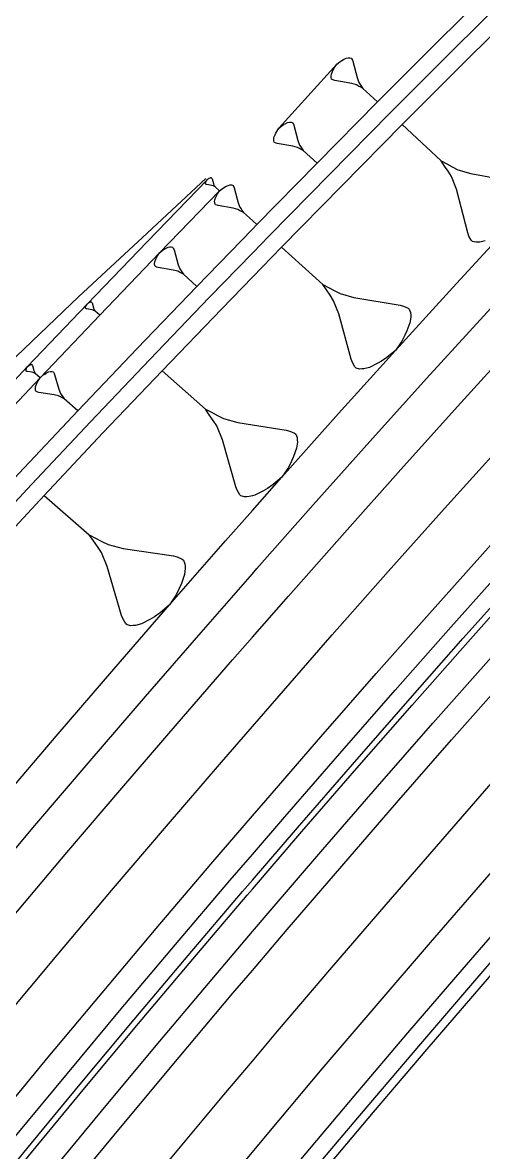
# Model space of a CAD drawing. Extents: x 386614 to 387594, y 803230 to 804419.
# Drawn here: x 387386.3 to 387413.8, y 804221.4 to 804288.9 of the extents above; entities that cross this region are included whole.
import ezdxf

# ---------------------------------------------------------------- set-up
doc = ezdxf.new("R2010")
doc.units = 0
doc.layers.get('0').update_dxf_attribs({"linetype": 'CONTINUOUS'})

msp = doc.modelspace()

# ---------------------------------------------------------------- linework, layer by layer
at = {"color": 7}
for p, q in [((387401.5823, 804282.583), (387405.0403, 804286.4035)), ((387404.903, 804286.2045), (387405.0403, 804286.4035)), ((387405.0403, 804286.4035), (387405.2278, 804286.5562)), ((387405.2278, 804286.5562), (387405.3457, 804286.6335)), ((387405.3457, 804286.6335), (387405.4404, 804286.6857)), ((387405.4404, 804286.6857), (387405.6067, 804286.7649)), ((387405.6067, 804286.7649), (387405.7265, 804286.7939)), ((387405.7265, 804286.7939), (387405.7748, 804286.7958)), ((387405.7748, 804286.7958), (387405.8232, 804286.7977)), ((387405.8232, 804286.7977), (387405.8966, 804286.7764)), ((387405.8966, 804286.7764), (387405.9217, 804286.7532)), ((387405.9217, 804286.7532), (387405.9739, 804286.6585)), ((387405.9739, 804286.6585), (387406.001, 804286.587)), ((387406.001, 804286.587), (387406.2579, 804285.6051)), ((387404.7058, 804285.6884), (387404.7251, 804285.8102)), ((387404.7077, 804285.6401), (387404.7058, 804285.6884)), ((387404.7096, 804285.5918), (387404.7077, 804285.6401)), ((387404.7367, 804285.5203), (387404.7096, 804285.5918)), ((387404.7251, 804285.8102), (387404.7909, 804285.9822)), ((387404.7909, 804285.9822), (387404.8353, 804286.0808)), ((387404.8353, 804286.0808), (387404.903, 804286.2045)), ((387406.2579, 804285.6051), (387406.3661, 804285.319)), ((387404.7618, 804285.4971), (387404.7367, 804285.5203)), ((387404.8604, 804285.4526), (387404.7618, 804285.4971)), ((387404.9338, 804285.4313), (387404.8604, 804285.4526)), ((387405.9331, 804285.2533), (387404.9338, 804285.4313)), ((387406.2269, 804285.1682), (387405.9331, 804285.2533)), ((387406.3506, 804285.1006), (387406.2269, 804285.1682)), ((387406.4742, 804285.0329), (387406.3506, 804285.1006)), ((387406.3661, 804285.319), (387406.4433, 804285.2011)), ((387406.4433, 804285.2011), (387406.5206, 804285.0831)), ((387406.5979, 804284.9652), (387406.4742, 804285.0329)), ((387406.5206, 804285.0831), (387406.5979, 804284.9652)), ((387407.4773, 804284.1533), (387406.5979, 804284.9652)), ((387401.9538, 804282.8476), (387402.1083, 804282.9222)), ((387402.1083, 804282.9222), (387402.2198, 804282.9497)), ((387402.2198, 804282.9497), (387402.2648, 804282.9517)), ((387402.2648, 804282.9517), (387402.3098, 804282.9537)), ((387402.3098, 804282.9537), (387402.3783, 804282.9342)), ((387402.3783, 804282.9342), (387402.4018, 804282.9127)), ((387402.4018, 804282.9127), (387402.4509, 804282.8247)), ((387401.3518, 804282.1894), (387401.3928, 804282.2815)), ((387401.3928, 804282.2815), (387401.4553, 804282.397)), ((387401.4553, 804282.397), (387401.5823, 804282.583)), ((387401.5823, 804282.583), (387401.7563, 804282.7261)), ((387401.7563, 804282.7261), (387401.8658, 804282.7986)), ((387401.8658, 804282.7986), (387401.9538, 804282.8476)), ((387402.4509, 804282.8247), (387402.4764, 804282.7582)), ((387402.4764, 804282.7582), (387402.7201, 804281.8446)), ((387408.9466, 804282.7964), (387411.2838, 804280.6383)), ((387401.2738, 804281.9154), (387401.2913, 804282.0289)), ((387401.2759, 804281.8704), (387401.2738, 804281.9154)), ((387401.2779, 804281.8254), (387401.2759, 804281.8704)), ((387401.3034, 804281.7589), (387401.2779, 804281.8254)), ((387401.2913, 804282.0289), (387401.3518, 804282.1894)), ((387401.3269, 804281.7374), (387401.3034, 804281.7589)), ((387401.4189, 804281.6964), (387401.3269, 804281.7374)), ((387401.4874, 804281.6769), (387401.4189, 804281.6964)), ((387402.4191, 804281.5155), (387401.4874, 804281.6769)), ((387402.7201, 804281.8446), (387402.8221, 804281.5786)), ((387402.8221, 804281.5786), (387402.8946, 804281.4691)), ((387402.6931, 804281.4375), (387402.4191, 804281.5155)), ((387402.8086, 804281.3751), (387402.6931, 804281.4375)), ((387402.9242, 804281.3126), (387402.8086, 804281.3751)), ((387402.8946, 804281.4691), (387402.9672, 804281.3596)), ((387403.0397, 804281.2501), (387402.9242, 804281.3126)), ((387402.9672, 804281.3596), (387403.0397, 804281.2501)), ((387403.8624, 804280.4976), (387403.0397, 804281.2501)), ((387411.2838, 804280.6383), (387411.6126, 804280.4584)), ((387411.4892, 804280.3249), (387411.2838, 804280.6383)), ((387411.6947, 804280.0115), (387411.4892, 804280.3249)), ((387411.6126, 804280.4584), (387411.9413, 804280.2786)), ((387411.9413, 804280.2786), (387412.2701, 804280.0987)), ((387397.2591, 804279.4492), (387397.3, 804279.5096)), ((387397.3, 804279.5096), (387397.356, 804279.5562)), ((387397.356, 804279.5562), (387397.3914, 804279.5798)), ((387397.3914, 804279.5798), (387397.4198, 804279.5958)), ((387397.4198, 804279.5958), (387397.4697, 804279.6202)), ((387397.4697, 804279.6202), (387397.5057, 804279.6293)), ((387397.5057, 804279.6293), (387397.5203, 804279.63)), ((387397.5203, 804279.63), (387397.5348, 804279.6307)), ((387397.5348, 804279.6307), (387397.557, 804279.6245)), ((387397.557, 804279.6245), (387397.5647, 804279.6176)), ((387397.5647, 804279.6176), (387397.5807, 804279.5892)), ((387397.5807, 804279.5892), (387397.589, 804279.5677)), ((387397.589, 804279.5677), (387397.6693, 804279.2724)), ((387411.9001, 804279.6981), (387411.6947, 804280.0115)), ((387412.1877, 804278.9377), (387411.9001, 804279.6981)), ((387412.2701, 804280.0987), (387413.0509, 804279.8725)), ((387413.0509, 804279.8725), (387415.7069, 804279.3994)), ((387397.2012, 804279.2931), (387397.2067, 804279.3299)), ((387397.2019, 804279.2785), (387397.2012, 804279.2931)), ((387397.2026, 804279.264), (387397.2019, 804279.2785)), ((387397.211, 804279.2425), (387397.2026, 804279.264)), ((387397.2067, 804279.3299), (387397.226, 804279.3819)), ((387397.2186, 804279.2356), (387397.211, 804279.2425)), ((387397.2484, 804279.2224), (387397.2186, 804279.2356)), ((387397.226, 804279.3819), (387397.2391, 804279.4117)), ((387397.2391, 804279.4117), (387397.2591, 804279.4492)), ((387397.2706, 804279.2162), (387397.2484, 804279.2224)), ((387397.5724, 804279.1654), (387397.2706, 804279.2162)), ((387397.6612, 804279.1406), (387397.5724, 804279.1654)), ((387397.6987, 804279.1206), (387397.6612, 804279.1406)), ((387397.6693, 804279.2724), (387397.7027, 804279.1865)), ((387397.7362, 804279.1005), (387397.6987, 804279.1206)), ((387397.7027, 804279.1865), (387397.7264, 804279.1512)), ((387397.7264, 804279.1512), (387397.75, 804279.1158)), ((387397.7737, 804279.0805), (387397.7362, 804279.1005)), ((387397.75, 804279.1158), (387397.7737, 804279.0805)), ((387398.0411, 804278.8382), (387397.7737, 804279.0805)), ((387412.8705, 804276.3277), (387412.1877, 804278.9377)), ((387412.9424, 804276.1376), (387412.8705, 804276.3277)), ((387413.0811, 804275.8859), (387412.9424, 804276.1376)), ((387401.7466, 804275.4814), (387404.2048, 804273.2545)), ((387413.1479, 804275.8242), (387413.0811, 804275.8859)), ((387413.3431, 804275.7677), (387413.1479, 804275.8242)), ((387413.4715, 804275.7728), (387413.3431, 804275.7677)), ((387413.5999, 804275.7779), (387413.4715, 804275.7728)), ((387413.9185, 804275.8549), (387413.5999, 804275.7779)), ((387404.2048, 804273.2545), (387404.5494, 804273.0702)), ((387404.4221, 804272.9298), (387404.2048, 804273.2545)), ((387404.6394, 804272.605), (387404.4221, 804272.9298)), ((387404.5494, 804273.0702), (387404.8939, 804272.886)), ((387404.8939, 804272.886), (387405.2385, 804272.7017)), ((387390.0892, 804272.0203), (387390.1294, 804272.0811)), ((387390.1294, 804272.0811), (387390.1851, 804272.1282)), ((387390.1851, 804272.1282), (387390.2202, 804272.1522)), ((387390.2202, 804272.1522), (387390.2484, 804272.1684)), ((387390.2484, 804272.1684), (387390.2981, 804272.1933)), ((387390.2981, 804272.1933), (387390.334, 804272.2027)), ((387390.334, 804272.2027), (387390.3486, 804272.2035)), ((387390.3486, 804272.2035), (387390.3631, 804272.2044)), ((387390.3631, 804272.2044), (387390.3854, 804272.1984)), ((387390.3854, 804272.1984), (387390.3931, 804272.1916)), ((387390.3931, 804272.1916), (387390.4094, 804272.1633)), ((387390.4094, 804272.1633), (387390.4179, 804272.1419)), ((387390.4179, 804272.1419), (387390.501, 804271.8474)), ((387404.8567, 804272.2803), (387404.6394, 804272.605)), ((387405.1641, 804271.4904), (387404.8567, 804272.2803)), ((387405.2385, 804272.7017), (387406.0548, 804272.4736)), ((387406.0548, 804272.4736), (387408.8286, 804272.0068)), ((387390.0327, 804271.8636), (387390.0378, 804271.9004)), ((387390.0335, 804271.8491), (387390.0327, 804271.8636)), ((387390.0344, 804271.8345), (387390.0335, 804271.8491)), ((387390.043, 804271.8131), (387390.0344, 804271.8345)), ((387390.0378, 804271.9004), (387390.0567, 804271.9527)), ((387390.0507, 804271.8063), (387390.043, 804271.8131)), ((387390.0806, 804271.7934), (387390.0507, 804271.8063)), ((387390.0567, 804271.9527), (387390.0695, 804271.9826)), ((387390.0695, 804271.9826), (387390.0892, 804272.0203)), ((387390.1029, 804271.7874), (387390.0806, 804271.7934)), ((387390.4051, 804271.7395), (387390.1029, 804271.7874)), ((387390.4942, 804271.7156), (387390.4051, 804271.7395)), ((387390.5318, 804271.6959), (387390.4942, 804271.7156)), ((387390.501, 804271.8474), (387390.5353, 804271.7618)), ((387390.5695, 804271.6762), (387390.5318, 804271.6959)), ((387390.5353, 804271.7618), (387390.5592, 804271.7267)), ((387390.5592, 804271.7267), (387390.5832, 804271.6916)), ((387390.6072, 804271.6565), (387390.5695, 804271.6762)), ((387390.5832, 804271.6916), (387390.6072, 804271.6565)), ((387390.8769, 804271.4168), (387390.6072, 804271.6565)), ((387405.9019, 804268.776), (387405.1641, 804271.4904)), ((387408.8286, 804272.0068), (387409.0327, 804271.9497)), ((387409.0327, 804271.9497), (387409.3071, 804271.8291)), ((387409.3071, 804271.8291), (387409.3773, 804271.7655)), ((387409.3773, 804271.7655), (387409.4541, 804271.568)), ((387409.4541, 804271.568), (387409.4607, 804271.4341)), ((387409.4607, 804271.4341), (387409.4673, 804271.3003)), ((387409.4169, 804270.9623), (387409.2393, 804270.4839)), ((387409.4673, 804271.3003), (387409.4169, 804270.9623)), ((387409.1186, 804270.2096), (387408.9344, 804269.865)), ((387409.2393, 804270.4839), (387409.1186, 804270.2096)), ((387408.9344, 804269.865), (387408.5592, 804269.3098)), ((387405.9788, 804268.5786), (387405.9019, 804268.776)), ((387408.0436, 804268.8818), (387407.7189, 804268.6645)), ((387408.5592, 804269.3098), (387408.0436, 804268.8818)), ((387386.4742, 804268.1224), (387386.4791, 804268.1592)), ((387386.4751, 804268.1078), (387386.4742, 804268.1224)), ((387386.476, 804268.0933), (387386.4751, 804268.1078)), ((387386.4847, 804268.0719), (387386.476, 804268.0933)), ((387386.4791, 804268.1592), (387386.4977, 804268.2115)), ((387386.4924, 804268.0651), (387386.4847, 804268.0719)), ((387386.5225, 804268.0524), (387386.4924, 804268.0651)), ((387386.4977, 804268.2115), (387386.5104, 804268.2416)), ((387386.5104, 804268.2416), (387386.5299, 804268.2793)), ((387386.5447, 804268.0465), (387386.5225, 804268.0524)), ((387386.5299, 804268.2793), (387386.5699, 804268.3403)), ((387386.8472, 804268), (387386.5447, 804268.0465)), ((387386.5699, 804268.3403), (387386.6253, 804268.3877)), ((387386.6253, 804268.3877), (387386.6603, 804268.4118)), ((387386.6603, 804268.4118), (387386.6884, 804268.4282)), ((387386.6884, 804268.4282), (387386.738, 804268.4533)), ((387386.738, 804268.4533), (387386.7739, 804268.4629)), ((387386.7739, 804268.4629), (387386.7884, 804268.4638)), ((387386.7884, 804268.4638), (387386.803, 804268.4647)), ((387386.803, 804268.4647), (387386.8253, 804268.4588)), ((387386.8253, 804268.4588), (387386.833, 804268.452)), ((387386.833, 804268.452), (387386.8494, 804268.4239)), ((387386.8494, 804268.4239), (387386.8581, 804268.4025)), ((387386.8581, 804268.4025), (387386.9426, 804268.1084)), ((387386.9426, 804268.1084), (387386.9772, 804268.0229)), ((387394.6143, 804268.0954), (387397.1949, 804265.8019)), ((387406.1258, 804268.3175), (387405.9788, 804268.5786)), ((387406.1961, 804268.2538), (387406.1258, 804268.3175)), ((387406.4002, 804268.1968), (387406.1961, 804268.2538)), ((387406.534, 804268.2034), (387406.4002, 804268.1968)), ((387406.6679, 804268.21), (387406.534, 804268.2034)), ((387406.9992, 804268.2935), (387406.6679, 804268.21)), ((387407.4578, 804268.5174), (387406.9992, 804268.2935)), ((387407.7189, 804268.6645), (387407.4578, 804268.5174)), ((387386.9363, 804267.9765), (387386.8472, 804268)), ((387386.9741, 804267.957), (387386.9363, 804267.9765)), ((387387.0119, 804267.9375), (387386.9741, 804267.957)), ((387386.9772, 804268.0229), (387387.0014, 804267.988)), ((387387.0014, 804267.988), (387387.0255, 804267.953)), ((387387.0496, 804267.918), (387387.0119, 804267.9375)), ((387387.0255, 804267.953), (387387.0496, 804267.918)), ((387387.3205, 804267.6796), (387387.0496, 804267.918)), ((387397.1949, 804265.8019), (387397.5554, 804265.6135)), ((387397.4243, 804265.4661), (387397.1949, 804265.8019)), ((387397.6537, 804265.1302), (387397.4243, 804265.4661)), ((387397.5554, 804265.6135), (387397.9158, 804265.4251)), ((387397.9158, 804265.4251), (387398.2763, 804265.2368)), ((387397.8831, 804264.7944), (387397.6537, 804265.1302)), ((387398.2109, 804263.9752), (387397.8831, 804264.7944)), ((387398.2763, 804265.2368), (387399.1283, 804265.0075)), ((387399.1283, 804265.0075), (387400, 804264.8693)), ((387400, 804264.8693), (387402.02, 804264.549)), ((387402.02, 804264.549), (387402.233, 804264.4917)), ((387402.233, 804264.4917), (387402.5197, 804264.3688)), ((387402.5197, 804264.3688), (387402.5935, 804264.3033)), ((387402.5935, 804264.3033), (387402.6754, 804264.0985)), ((387402.6754, 804264.0985), (387402.6836, 804263.9593)), ((387399.0058, 804261.1573), (387398.2109, 804263.9752)), ((387402.6427, 804263.4678), (387402.4625, 804262.968)), ((387402.6918, 804263.82), (387402.6427, 804263.4678)), ((387402.6836, 804263.9593), (387402.6918, 804263.82)), ((387402.3397, 804262.6813), (387402.1513, 804262.3209)), ((387402.4625, 804262.968), (387402.3397, 804262.6813)), ((387402.1513, 804262.3209), (387401.7664, 804261.7392)), ((387401.2339, 804261.2886), (387400.8981, 804261.0592)), ((387401.7664, 804261.7392), (387401.2339, 804261.2886)), ((387387.5502, 804260.6391), (387390.2548, 804258.2811)), ((387399.0877, 804260.9525), (387399.0058, 804261.1573)), ((387399.2434, 804260.6822), (387399.0877, 804260.9525)), ((387399.3171, 804260.6167), (387399.2434, 804260.6822)), ((387399.5301, 804260.5593), (387399.3171, 804260.6167)), ((387400, 804260.6259), (387399.8086, 804260.5758)), ((387400.1527, 804260.6659), (387400, 804260.6259)), ((387400.6278, 804260.9035), (387400.1527, 804260.6659)), ((387400.8981, 804261.0592), (387400.6278, 804260.9035)), ((387399.6694, 804260.5676), (387399.5301, 804260.5593)), ((387399.8086, 804260.5758), (387399.6694, 804260.5676)), ((387390.2548, 804258.2811), (387390.6313, 804258.0889)), ((387390.4965, 804257.9344), (387390.2548, 804258.2811)), ((387390.7383, 804257.5876), (387390.4965, 804257.9344)), ((387390.6313, 804258.0889), (387391.0077, 804257.8967)), ((387390.98, 804257.2409), (387390.7383, 804257.5876)), ((387391.3287, 804256.3928), (387390.98, 804257.2409)), ((387391.0077, 804257.8967), (387391.3842, 804257.7045)), ((387391.3842, 804257.7045), (387392.2719, 804257.4747)), ((387392.2719, 804257.4747), (387395.2817, 804257.0269)), ((387395.2817, 804257.0269), (387395.5036, 804256.9694)), ((387395.5036, 804256.9694), (387395.8028, 804256.8446)), ((387395.8028, 804256.8446), (387395.8801, 804256.7772)), ((387395.8801, 804256.7772), (387395.9673, 804256.5652)), ((387395.9673, 804256.5652), (387395.9772, 804256.4205)), ((387392.1827, 804253.4722), (387391.3287, 804256.3928)), ((387395.9395, 804255.9093), (387395.7572, 804255.3882)), ((387395.9871, 804256.2759), (387395.9395, 804255.9093)), ((387395.9772, 804256.4205), (387395.9871, 804256.2759)), ((387395.7572, 804255.3882), (387395.6324, 804255.089)), ((387395.4402, 804254.7125), (387395.0459, 804254.1042)), ((387395.6324, 804255.089), (387395.4402, 804254.7125)), ((387395.0459, 804254.1042), (387394.497, 804253.6307)), ((387392.2699, 804253.2602), (387392.1827, 804253.4722)), ((387392.4343, 804252.9808), (387392.2699, 804253.2602)), ((387393.8709, 804253.2245), (387393.3795, 804252.9729)), ((387394.1503, 804253.389), (387393.8709, 804253.2245)), ((387394.497, 804253.6307), (387394.1503, 804253.389)), ((387392.5116, 804252.9134), (387392.4343, 804252.9808)), ((387392.7335, 804252.856), (387392.5116, 804252.9134)), ((387392.8782, 804252.8659), (387392.7335, 804252.856)), ((387393.0228, 804252.8758), (387392.8782, 804252.8659)), ((387393.3795, 804252.9729), (387393.0228, 804252.8758))]:
    msp.add_line(p, q, dxfattribs=at)
at = {"color": 1}
for p, q in [((387397.9186, 804278.657), (387398.0411, 804278.8382)), ((387398.0411, 804278.8382), (387398.2093, 804278.9779)), ((387398.2093, 804278.9779), (387398.3153, 804279.0489)), ((387398.3153, 804279.0489), (387398.4005, 804279.0969)), ((387398.4005, 804279.0969), (387398.5502, 804279.1699)), ((387398.5502, 804279.1699), (387398.6583, 804279.1972)), ((387398.6583, 804279.1972), (387398.702, 804279.1993)), ((387398.702, 804279.1993), (387398.7457, 804279.2015)), ((387398.7457, 804279.2015), (387398.8123, 804279.1829)), ((387398.8123, 804279.1829), (387398.8352, 804279.1621)), ((387398.8352, 804279.1621), (387398.8832, 804279.0769)), ((387398.8832, 804279.0769), (387398.9083, 804279.0124)), ((387398.9083, 804279.0124), (387399.1491, 804278.1266)), ((387397.7447, 804278.1886), (387397.7612, 804278.2989)), ((387397.7469, 804278.1449), (387397.7447, 804278.1886)), ((387397.7612, 804278.2989), (387397.8191, 804278.4551)), ((387397.8191, 804278.4551), (387397.8585, 804278.5446)), ((387397.8585, 804278.5446), (387397.9186, 804278.657)), ((387397.749, 804278.1013), (387397.7469, 804278.1449)), ((387397.7741, 804278.0368), (387397.749, 804278.1013)), ((387397.797, 804278.0161), (387397.7741, 804278.0368)), ((387397.8865, 804277.9767), (387397.797, 804278.0161)), ((387397.9531, 804277.9581), (387397.8865, 804277.9767)), ((387398.8584, 804277.8057), (387397.9531, 804277.9581)), ((387399.1248, 804277.7313), (387398.8584, 804277.8057)), ((387399.2373, 804277.6711), (387399.1248, 804277.7313)), ((387399.1491, 804278.1266), (387399.2494, 804277.8688)), ((387399.3497, 804277.611), (387399.2373, 804277.6711)), ((387399.2494, 804277.8688), (387399.3203, 804277.7628)), ((387399.3203, 804277.7628), (387399.3913, 804277.6568)), ((387399.4622, 804277.5509), (387399.3497, 804277.611)), ((387399.3913, 804277.6568), (387399.4622, 804277.5509)), ((387400, 804277.0636), (387399.4622, 804277.5509)), ((387400.2644, 804276.8241), (387400, 804277.0636)), ((387394.8087, 804275.3967), (387394.958, 804275.4705)), ((387394.958, 804275.4705), (387395.066, 804275.4982)), ((387395.066, 804275.4982), (387395.1097, 804275.5006)), ((387395.1097, 804275.5006), (387395.1533, 804275.503)), ((387395.1533, 804275.503), (387395.22, 804275.4847)), ((387395.22, 804275.4847), (387395.2431, 804275.464)), ((387395.2431, 804275.464), (387395.2915, 804275.379)), ((387394.2303, 804274.7521), (387394.2693, 804274.8419)), ((387394.2693, 804274.8419), (387394.3289, 804274.9546)), ((387394.3289, 804274.9546), (387394.4504, 804275.1364)), ((387394.4504, 804275.1364), (387394.618, 804275.2769)), ((387394.618, 804275.2769), (387394.7237, 804275.3483)), ((387394.7237, 804275.3483), (387394.8087, 804275.3967)), ((387395.2915, 804275.379), (387395.3168, 804275.3147)), ((387395.3168, 804275.3147), (387395.5619, 804274.43)), ((387394.1572, 804274.4854), (387394.1731, 804274.5957)), ((387394.1595, 804274.4417), (387394.1572, 804274.4854)), ((387394.1619, 804274.398), (387394.1595, 804274.4417)), ((387394.1873, 804274.3337), (387394.1619, 804274.398)), ((387394.1731, 804274.5957), (387394.2303, 804274.7521)), ((387394.2103, 804274.313), (387394.1873, 804274.3337)), ((387394.3, 804274.2741), (387394.2103, 804274.313)), ((387394.3667, 804274.2558), (387394.3, 804274.2741)), ((387395.2727, 804274.1077), (387394.3667, 804274.2558)), ((387395.5395, 804274.0346), (387395.2727, 804274.1077)), ((387395.5619, 804274.43), (387395.6634, 804274.1727)), ((387395.6634, 804274.1727), (387395.7348, 804274.0671)), ((387395.6522, 804273.975), (387395.5395, 804274.0346)), ((387395.7649, 804273.9154), (387395.6522, 804273.975)), ((387395.7348, 804274.0671), (387395.8062, 804273.9614)), ((387395.8777, 804273.8558), (387395.7649, 804273.9154)), ((387395.8062, 804273.9614), (387395.8777, 804273.8558)), ((387396.6834, 804273.1329), (387395.8777, 804273.8558)), ((387387.8248, 804268.0185), (387387.9326, 804268.0473)), ((387387.9326, 804268.0473), (387387.9762, 804268.0501)), ((387387.9762, 804268.0501), (387388.0199, 804268.0528)), ((387388.0199, 804268.0528), (387388.0867, 804268.0352)), ((387388.0867, 804268.0352), (387388.1099, 804268.0147)), ((387387.104, 804267.2933), (387387.1421, 804267.3833)), ((387387.1421, 804267.3833), (387387.2007, 804267.4966)), ((387387.2007, 804267.4966), (387387.3205, 804267.6796)), ((387387.3205, 804267.6796), (387387.4867, 804267.8217)), ((387387.4867, 804267.8217), (387387.5917, 804267.8941)), ((387387.5917, 804267.8941), (387387.6762, 804267.9433)), ((387387.6762, 804267.9433), (387387.8248, 804268.0185)), ((387388.1099, 804268.0147), (387388.1592, 804267.9302)), ((387388.1592, 804267.9302), (387388.1852, 804267.8661)), ((387388.1852, 804267.8661), (387388.4386, 804266.9838)), ((387387.0334, 804267.0258), (387387.0483, 804267.1363)), ((387387.0362, 804266.9821), (387387.0334, 804267.0258)), ((387387.039, 804266.9385), (387387.0362, 804266.9821)), ((387387.065, 804266.8744), (387387.039, 804266.9385)), ((387387.0483, 804267.1363), (387387.104, 804267.2933)), ((387387.0882, 804266.854), (387387.065, 804266.8744)), ((387387.1783, 804266.8159), (387387.0882, 804266.854)), ((387387.2452, 804266.7982), (387387.1783, 804266.8159)), ((387388.1525, 804266.6588), (387387.2452, 804266.7982)), ((387388.4386, 804266.9838), (387388.5426, 804266.7275)), ((387388.5426, 804266.7275), (387388.615, 804266.6225)), ((387388.42, 804266.5882), (387388.1525, 804266.6588)), ((387388.5332, 804266.5297), (387388.42, 804266.5882)), ((387388.6465, 804266.4711), (387388.5332, 804266.5297)), ((387388.615, 804266.6225), (387388.6874, 804266.5176)), ((387388.7598, 804266.4126), (387388.6465, 804266.4711)), ((387388.6874, 804266.5176), (387388.7598, 804266.4126)), ((387389.5724, 804265.6974), (387388.7598, 804266.4126))]:
    msp.add_line(p, q, dxfattribs=at)
at = {"color": 7, "linetype": 'CONTINUOUS'}
for points in [[(387400, 804246.844), (387401.4529, 804248.5185), (387404.7774, 804252.3136), (387408.1199, 804256.0927), (387411.4804, 804259.8559), (387414.8587, 804263.6031), (387418.2549, 804267.3341), (387421.6687, 804271.0489), (387425.1003, 804274.7474), (387428.5494, 804278.4295), (387428.7262, 804278.6173), (387432.016, 804282.0952), (387435.5, 804285.7443), (387439.0014, 804289.3767), (387442.52, 804292.9925), (387446.0558, 804296.5915), (387449.4365, 804300)], [(387400, 804226.8475), (387401.5084, 804228.6371), (387404.7382, 804232.4321), (387407.9861, 804236.2116), (387411.2519, 804239.9757), (387414.5356, 804243.7242), (387417.8371, 804247.4569), (387421.1563, 804251.174), (387424.4932, 804254.8751), (387427.8477, 804258.5604), (387431.2197, 804262.2296), (387434.6091, 804265.8827), (387438.0159, 804269.5197), (387438.1905, 804269.7052), (387441.44, 804273.1403), (387444.8812, 804276.7447), (387448.3396, 804280.3326), (387451.8151, 804283.904), (387455.3075, 804287.4588), (387458.8168, 804290.9969), (387462.3429, 804294.5183), (387465.8857, 804298.0229), (387467.9036, 804300)], [(387400, 804241.4944), (387400.7956, 804242.4203), (387404.0911, 804246.2185), (387407.4046, 804250.001), (387410.736, 804253.7677), (387414.0854, 804257.5185), (387417.4526, 804261.2532), (387420.8375, 804264.9719), (387424.2402, 804268.6745), (387427.6604, 804272.3607), (387431.0981, 804276.0307), (387431.2743, 804276.2179), (387434.5532, 804279.6843), (387438.0257, 804283.3213), (387441.5155, 804286.9418), (387445.0225, 804290.5456), (387448.5466, 804294.1327), (387452.0878, 804297.7029), (387454.3879, 804300)], [(387400, 804232.2649), (387402.0783, 804234.7068), (387405.337, 804238.4991), (387408.6137, 804242.2757), (387411.9083, 804246.0367), (387415.2209, 804249.782), (387418.5512, 804253.5114), (387421.8993, 804257.225), (387425.265, 804260.9225), (387428.6483, 804264.604), (387432.049, 804268.2694), (387435.4672, 804271.9185), (387435.6425, 804272.1046), (387438.9027, 804275.5513), (387442.3555, 804279.1676), (387445.8255, 804282.7675), (387449.3126, 804286.3509), (387452.8166, 804289.9176), (387456.3377, 804293.4676), (387459.8756, 804297.0007), (387462.9076, 804300)], [(387400, 804252.1716), (387402.1502, 804254.6261), (387405.5037, 804258.4177), (387408.8753, 804262.1934), (387412.2648, 804265.9529), (387415.6722, 804269.6962), (387419.0973, 804273.4233), (387422.5402, 804277.134), (387426.0007, 804280.8283), (387426.1781, 804281.0168), (387429.4788, 804284.5061), (387432.9743, 804288.1672), (387436.4872, 804291.8117), (387440.0175, 804295.4394), (387443.5649, 804299.0503), (387444.5069, 804300)], [(387400, 804273.6812), (387401.7466, 804275.4814), (387405.3382, 804279.1478), (387408.9466, 804282.7964), (387412.5717, 804286.4272), (387416.2135, 804290.04), (387416.4001, 804290.2243), (387419.87, 804293.6365), (387423.5392, 804297.2186), (387426.4094, 804300)], [(387400, 804275.1163), (387401.0055, 804276.1527), (387404.6003, 804279.8227), (387408.2119, 804283.4749), (387411.8403, 804287.1091), (387415.4853, 804290.7254), (387415.6721, 804290.9098), (387419.1451, 804294.3253), (387422.8175, 804297.9108), (387424.9733, 804300)], [(387400, 804221.4056), (387400.9782, 804222.5774), (387404.1792, 804226.375), (387407.3982, 804230.1573), (387410.6352, 804233.9242), (387413.89, 804237.6757), (387417.1628, 804241.4116), (387420.4532, 804245.1319), (387423.7613, 804248.8365), (387427.0871, 804252.5253), (387430.4304, 804256.1982), (387433.7911, 804259.8552), (387437.1692, 804263.4961), (387440.5646, 804267.1209), (387440.7386, 804267.3057), (387443.9772, 804270.7294), (387447.4069, 804274.3217), (387450.8538, 804277.8976), (387454.3176, 804281.4571), (387457.7983, 804285), (387461.2959, 804288.5263), (387464.8102, 804292.0359), (387468.3412, 804295.5287), (387471.8888, 804299.0047)], [(387342.3979, 804224.3188), (387345.5578, 804228.4349), (387348.9195, 804232.3907), (387350.4239, 804237.8431), (387356.842, 804239.3197), (387361.2069, 804242.4356), (387364.9363, 804246.0623), (387368.604, 804249.7339), (387372.208, 804253.4538), (387375.5752, 804257.3719), (387378.9129, 804261.3153), (387382.2662, 804265.2457), (387385.8799, 804268.9477), (387389.6227, 804272.5314), (387393.4324, 804276.0499), (387397.2253, 804279.5772)], [(387345.3313, 804222.0203), (387348.5731, 804226.0489), (387351.938, 804229.9787), (387355.3211, 804233.8916), (387358.7222, 804237.7878), (387362.1412, 804241.667), (387365.5781, 804245.5291), (387369.0328, 804249.3742), (387372.5052, 804253.2021), (387375.9951, 804257.0127), (387379.5026, 804260.806), (387383.0276, 804264.5819), (387386.5699, 804268.3403), (387390.1294, 804272.0811), (387393.7061, 804275.8042), (387397.3, 804279.5096)], [(387352.7008, 804223.1944), (387355.8442, 804226.8574), (387359.2123, 804230.7519), (387362.5984, 804234.6295), (387366.0024, 804238.4903), (387369.4241, 804242.3341), (387372.8635, 804246.1609), (387376.3205, 804249.9706), (387379.7951, 804253.7631), (387383.2871, 804257.5383), (387386.7964, 804261.2962), (387390.323, 804265.0367), (387393.8668, 804268.7596), (387397.4277, 804272.465), (387400, 804275.1163)], [(387353.4463, 804222.5276), (387356.6254, 804226.2332), (387359.9906, 804230.1239), (387363.3737, 804233.9978), (387366.7746, 804237.8549), (387370.1933, 804241.6951), (387373.6297, 804245.5182), (387377.0836, 804249.3243), (387380.5551, 804253.1131), (387384.044, 804256.8848), (387387.5502, 804260.6391), (387391.0736, 804264.376), (387394.6143, 804268.0954), (387398.172, 804271.7972), (387400, 804273.6812)], [(387357.203, 804200), (387360.2276, 804203.9173), (387363.3401, 804207.9092), (387366.4717, 804211.8861), (387369.6221, 804215.8482), (387372.7914, 804219.7951), (387375.9794, 804223.727), (387379.1861, 804227.6436), (387382.4114, 804231.5449), (387385.6553, 804235.4308), (387388.9176, 804239.3012), (387392.1984, 804243.156), (387395.4974, 804246.9951), (387398.8147, 804250.8185), (387400, 804252.1716)], [(387361.6248, 804200), (387362.9928, 804201.7718), (387366.0951, 804205.7505), (387369.2163, 804209.7143), (387372.3564, 804213.6633), (387375.5152, 804217.5973), (387378.6928, 804221.5162), (387381.8889, 804225.4199), (387385.1036, 804229.3083), (387388.3368, 804233.1814), (387391.5884, 804237.0391), (387394.8583, 804240.8812), (387398.1465, 804244.7077), (387400, 804246.844)], [(387366.0495, 804200), (387368.8501, 804203.5917), (387371.961, 804207.5425), (387375.0907, 804211.4785), (387378.2391, 804215.3994), (387381.4061, 804219.3054), (387384.5917, 804223.1962), (387387.7958, 804227.0718), (387391.0183, 804230.9321), (387394.2592, 804234.777), (387397.5183, 804238.6064), (387400, 804241.4944)], [(387373.6587, 804200), (387376.6662, 804203.8194), (387379.7781, 804207.733), (387382.9086, 804211.6317), (387386.0576, 804215.5154), (387389.2251, 804219.3842), (387392.411, 804223.2377), (387395.6152, 804227.0761), (387398.8376, 804230.8992), (387400, 804232.2649)], [(387378.1135, 804200), (387379.4109, 804201.6476), (387382.5124, 804205.5481), (387385.6325, 804209.4338), (387388.771, 804213.3046), (387391.9279, 804217.1605), (387395.1032, 804221.0012), (387398.2967, 804224.8268), (387400, 804226.8475)], [(387382.5723, 804200), (387385.2467, 804203.3633), (387388.3563, 804207.236), (387391.4844, 804211.0939), (387394.6308, 804214.9368), (387397.7954, 804218.7647), (387400, 804221.4056)]]:
    msp.add_lwpolyline(points, dxfattribs=at)
at = {"color": 1, "linetype": 'CONTINUOUS'}
for points in [[(387400, 804237.6586), (387402.6878, 804240.7865), (387405.9755, 804244.5757), (387409.2811, 804248.3492), (387412.6047, 804252.107), (387415.9462, 804255.8489), (387419.3054, 804259.5748), (387422.6823, 804263.2847), (387426.0769, 804266.9784), (387429.489, 804270.656), (387432.9185, 804274.3173), (387433.0944, 804274.504), (387436.3655, 804277.9622), (387439.8298, 804281.5906), (387443.3113, 804285.2025), (387446.81, 804288.7978), (387450.3258, 804292.3764), (387453.8586, 804295.9382), (387457.4083, 804299.4831), (387457.9308, 804300)], [(387400, 804237.1215), (387402.9528, 804240.5577), (387406.2393, 804244.3457), (387409.5439, 804248.118), (387412.8663, 804251.8745), (387416.2067, 804255.6151), (387419.5648, 804259.3398), (387422.9406, 804263.0485), (387426.334, 804266.741), (387429.745, 804270.4173), (387433.1734, 804274.0774), (387433.3492, 804274.2641), (387436.6192, 804277.7211), (387440.0824, 804281.3483), (387443.5628, 804284.959), (387447.0603, 804288.5531), (387450.5749, 804292.1305), (387454.1065, 804295.6911), (387457.655, 804299.2349), (387458.4285, 804300)], [(387400, 804259.7421), (387401.7664, 804261.7392), (387405.1538, 804265.5326), (387408.5592, 804269.3098), (387411.9826, 804273.0707), (387415.4239, 804276.8153), (387418.883, 804280.5435), (387422.3598, 804284.2552), (387422.538, 804284.4445), (387425.8542, 804287.9502), (387429.3661, 804291.6286), (387432.8956, 804295.2902), (387436.4424, 804298.935), (387437.4887, 804300)], [(387400, 804276.5516), (387400.2644, 804276.8241), (387403.8624, 804280.4976), (387407.4773, 804284.1533), (387411.1089, 804287.791), (387414.7571, 804291.4108), (387414.9441, 804291.5954), (387418.4202, 804295.0141), (387422.0959, 804298.6031), (387423.5372, 804300)], [(387400, 804215.9383), (387400.4876, 804216.5281), (387403.6597, 804220.3281), (387406.85, 804224.1129), (387410.0582, 804227.8825), (387413.2843, 804231.6368), (387416.5282, 804235.3757), (387419.79, 804239.0991), (387423.0694, 804242.8069), (387426.3664, 804246.4991), (387429.681, 804250.1755), (387433.013, 804253.8361), (387436.3625, 804257.4807), (387439.7292, 804261.1094), (387443.1132, 804264.7221), (387443.2867, 804264.9063), (387446.5144, 804268.3185), (387449.9327, 804271.8987), (387453.3679, 804275.4626), (387456.8201, 804279.0101), (387460.2892, 804282.5412), (387463.775, 804286.0556), (387467.2775, 804289.5535), (387470.0915, 804292.3397)], [(387404.0428, 804220.0068), (387407.2315, 804223.7898), (387410.4382, 804227.5576), (387413.6627, 804231.3101), (387416.9051, 804235.0471), (387420.1653, 804238.7687), (387423.4431, 804242.4748), (387426.7386, 804246.1651), (387430.0515, 804249.8398), (387433.382, 804253.4986), (387436.7298, 804257.1415), (387440.095, 804260.7685), (387443.4773, 804264.3794), (387443.6507, 804264.5635), (387446.8769, 804267.9741), (387450.2935, 804271.5526), (387453.7271, 804275.1148), (387457.1776, 804278.6606), (387460.645, 804282.1899), (387464.1291, 804285.7027), (387467.63, 804289.1988), (387470.4426, 804291.9837)], [(387346.1184, 804221.4035), (387349.3573, 804225.4284), (387352.7193, 804229.3544), (387356.0993, 804233.2637), (387359.4974, 804237.1561), (387362.9135, 804241.0316), (387366.3473, 804244.8901), (387369.7989, 804248.7315), (387373.2682, 804252.5558), (387376.7551, 804256.3628), (387380.2595, 804260.1525), (387383.7813, 804263.9248), (387387.3205, 804267.6796), (387390.8769, 804271.4168), (387394.4504, 804275.1364), (387398.0411, 804278.8382)], [(387351.9294, 804223.8303), (387355.063, 804227.4817), (387358.4341, 804231.3798), (387361.8232, 804235.2611), (387365.2301, 804239.1256), (387368.6549, 804242.9731), (387372.0974, 804246.8035), (387375.5575, 804250.6169), (387379.0351, 804254.413), (387382.5302, 804258.1919), (387386.0426, 804261.9534), (387389.5724, 804265.6974), (387393.1193, 804269.4239), (387396.6834, 804273.1329), (387400, 804276.5516)], [(387352.1673, 804200), (387353.9621, 804202.3477), (387357.0673, 804206.3694), (387358.3147, 804207.9739), (387359.7193, 804210.7463), (387360.6607, 804212.5931), (387362.5507, 804214.9887), (387365.716, 804218.9694), (387368.9001, 804222.9349), (387372.1032, 804226.8852), (387375.3249, 804230.8203), (387378.5654, 804234.7399), (387381.8246, 804238.6441), (387385.1023, 804242.5327), (387388.3984, 804246.4056), (387391.713, 804250.2629), (387395.0459, 804254.1042), (387398.397, 804257.9297), (387400, 804259.7421)], [(387369.2197, 804200), (387370.818, 804202.0498), (387373.9215, 804205.9912), (387377.0438, 804209.9178), (387380.1847, 804213.8295), (387383.3443, 804217.7262), (387386.5223, 804221.6078), (387389.7188, 804225.4743), (387392.9337, 804229.3254), (387396.1669, 804233.1612), (387399.4183, 804236.9816), (387400, 804237.6586)], [(387369.6635, 804200), (387371.0935, 804201.8339), (387374.196, 804205.7741), (387377.3172, 804209.6994), (387380.4571, 804213.6098), (387383.6156, 804217.5052), (387386.7926, 804221.3855), (387389.988, 804225.2506), (387393.2018, 804229.1005), (387396.434, 804232.935), (387399.6843, 804236.7541), (387400, 804237.1215)]]:
    msp.add_lwpolyline(points, dxfattribs=at)
at = {"color": 2, "linetype": 'CONTINUOUS'}
for points in [[(387400, 804239.1929), (387401.931, 804241.44), (387405.2217, 804245.2328), (387408.5305, 804249.01), (387411.8573, 804252.7713), (387415.2019, 804256.5167), (387418.5643, 804260.2462), (387421.9444, 804263.9596), (387425.3422, 804267.6568), (387428.7575, 804271.3379), (387432.1904, 804275.0026), (387432.3663, 804275.1896), (387435.6406, 804278.651), (387439.1082, 804282.2829), (387442.593, 804285.8982), (387446.095, 804289.4969), (387449.6141, 804293.0789), (387453.1503, 804296.6441), (387456.5107, 804300)], [(387400, 804234.5793), (387400.9383, 804235.6817), (387404.2016, 804239.4794), (387407.483, 804243.2614), (387410.7824, 804247.0278), (387414.0997, 804250.7784), (387417.4348, 804254.5132), (387420.7876, 804258.232), (387424.1581, 804261.9349), (387427.5462, 804265.6216), (387430.9519, 804269.2922), (387434.3749, 804272.9465), (387434.5504, 804273.1329), (387437.8154, 804276.5845), (387441.2731, 804280.2061), (387444.748, 804283.8111), (387448.24, 804287.3996), (387451.7491, 804290.9714), (387455.2752, 804294.5264), (387458.8182, 804298.0646), (387460.7747, 804300)], [(387400, 804255.9656), (387400.2736, 804256.2779), (387403.635, 804260.0785), (387407.0145, 804263.863), (387410.412, 804267.6313), (387413.8274, 804271.3835), (387417.2606, 804275.1193), (387420.7116, 804278.8388), (387424.1802, 804282.5417), (387424.3581, 804282.7306), (387427.6665, 804286.2282), (387431.1702, 804289.8979), (387434.6914, 804293.551), (387438.23, 804297.1872), (387440.9934, 804300)], [(387402.8936, 804220.9708), (387406.0869, 804224.7593), (387409.2982, 804228.5325), (387412.5274, 804232.2904), (387415.7745, 804236.0329), (387419.0393, 804239.7598), (387422.3219, 804243.4712), (387425.6221, 804247.1669), (387428.9399, 804250.8469), (387432.2751, 804254.511), (387435.6278, 804258.1592), (387438.9978, 804261.7913), (387442.385, 804265.4074), (387442.5587, 804265.5919), (387445.7895, 804269.0073), (387449.211, 804272.591), (387452.6496, 804276.1583), (387456.1051, 804279.7093), (387459.5775, 804283.2437), (387463.0667, 804286.7615), (387466.5726, 804290.2627), (387470.0951, 804293.7472), (387473.6342, 804297.2148), (387476.5039, 804300)], [(387354.0554, 804200), (387355.1516, 804201.4338), (387358.2524, 804205.4499), (387361.3723, 804209.4511), (387364.5112, 804213.4374), (387367.669, 804217.4088), (387370.8458, 804221.365), (387374.0413, 804225.3061), (387377.2555, 804229.2319), (387380.4884, 804233.1424), (387383.7399, 804237.0374), (387387.0099, 804240.9169), (387390.2984, 804244.7808), (387393.6052, 804248.629), (387396.9303, 804252.4614), (387400, 804255.9656)], [(387367.9516, 804200), (387370.0308, 804202.6666), (387373.1373, 804206.6118), (387376.2626, 804210.5421), (387379.4065, 804214.4575), (387382.569, 804218.3579), (387385.7501, 804222.2432), (387388.9496, 804226.1133), (387392.1675, 804229.9681), (387395.4038, 804233.8076), (387398.6583, 804237.6315), (387400, 804239.1929)], [(387371.7558, 804200), (387372.3922, 804200.8163), (387375.4899, 804204.7502), (387378.6062, 804208.6694), (387381.7412, 804212.5736), (387384.8948, 804216.4629), (387388.0668, 804220.3372), (387391.2572, 804224.1962), (387394.466, 804228.0401), (387397.693, 804231.8686), (387400, 804234.5793)]]:
    msp.add_lwpolyline(points, dxfattribs=at)
at = {"color": 3, "linetype": 'CONTINUOUS'}
for points in [[(387400, 804232.2649), (387402.0783, 804234.7068), (387405.337, 804238.4991), (387408.6137, 804242.2757), (387411.9083, 804246.0367), (387415.2209, 804249.782), (387418.5512, 804253.5114), (387421.8993, 804257.225), (387425.265, 804260.9225), (387428.6483, 804264.604), (387432.049, 804268.2694), (387435.4672, 804271.9185), (387435.6425, 804272.1046), (387438.9027, 804275.5513), (387442.3555, 804279.1676), (387445.8255, 804282.7675), (387449.3126, 804286.3509), (387452.8166, 804289.9176), (387456.3377, 804293.4676), (387459.8756, 804297.0007), (387462.9076, 804300)], [(387373.6587, 804200), (387376.6662, 804203.8194), (387379.7781, 804207.733), (387382.9086, 804211.6317), (387386.0576, 804215.5154), (387389.2251, 804219.3842), (387392.411, 804223.2377), (387395.6152, 804227.0761), (387398.8376, 804230.8992), (387400, 804232.2649)]]:
    msp.add_lwpolyline(points, dxfattribs=at)

doc.saveas('drawing.dxf')
